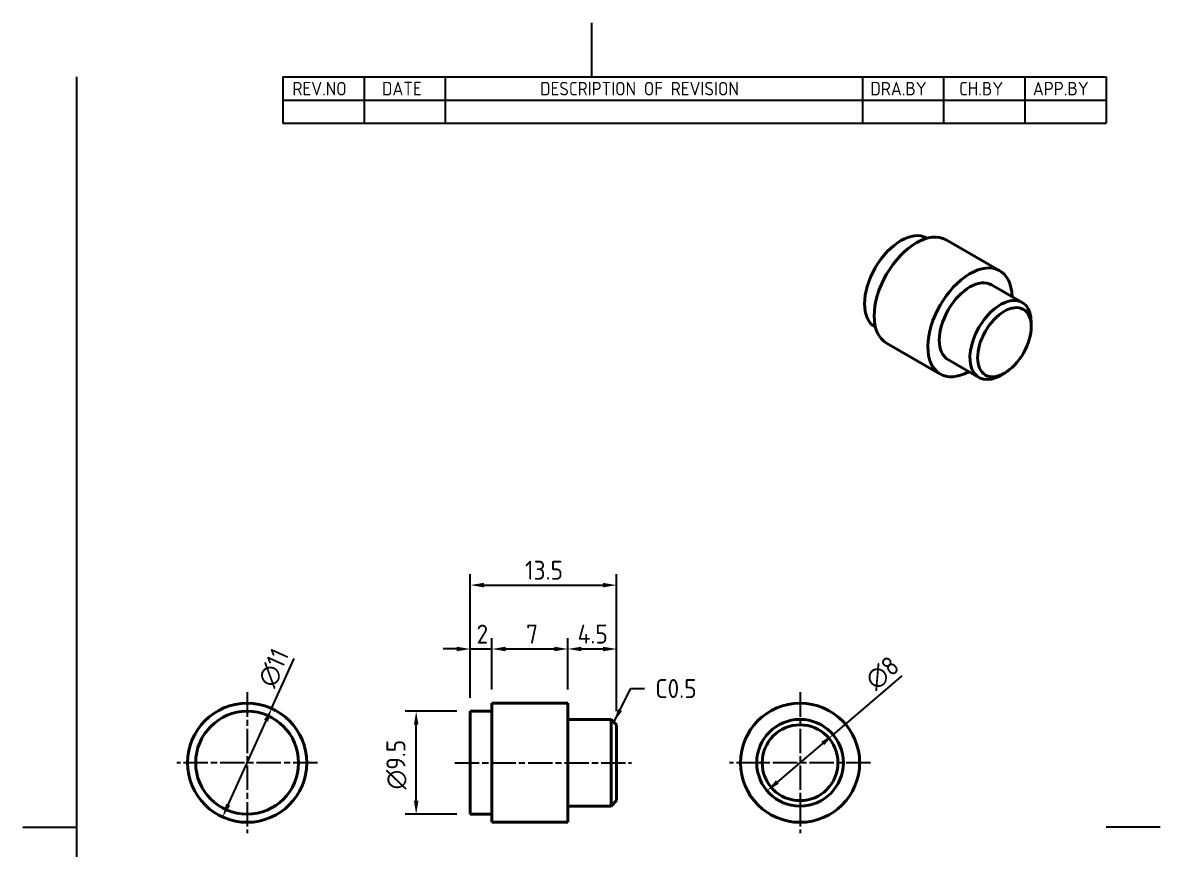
# Model space of a CAD drawing. Header units: millimetres. Extents: x 0 to 105, y 0 to 149.
# Drawn here: x 0 to 105, y 72.2 to 148.5 of the extents above; entities that cross this region are included whole.
import ezdxf

# ---------------------------------------------------------------- set-up
doc = ezdxf.new("R2010")
doc.units = ezdxf.units.MM
doc.header["$LTSCALE"] = 0.5
doc.linetypes.add('CHAIN', pattern=[0.35429999999999995, 0.2362, -0.0295, 0.0591, -0.0295])
doc.layers.get('0').update_dxf_attribs({"color": 3, "lineweight": 25})
for name, color, linetype, lineweight in [('가시적인 것(ISO)', 3, 'Continuous', 40), ('경계(ISO)', 7, 'Continuous', 25), ('기호(ISO)', 5, 'Continuous', 25), ('중심 표식(ISO)', 1, 'Continuous', 25), ('중심선(ISO)', 1, 'Continuous', 25), ('치수(ISO)', 2, 'Continuous', 25)]:
    doc.layers.add(name, color=color, linetype=linetype, lineweight=lineweight)
doc.styles.add('ISO ProportionalPSTEK', font='isocp.shx')
doc.styles.add('치수 텍스트_PSTEK_POSCO', font='isocp.shx')
doc.dimstyles.new('치수_PSTEK_POSCO', dxfattribs={"dimscale": 0.5, "dimtxt": 3.5, "dimasz": 2.5, "dimexe": 2, "dimexo": 2.5, "dimgap": 1, "dimtad": 1, "dimrnd": 1e-08, "dimdsep": 46, "dimtxsty": '치수 텍스트_PSTEK_POSCO', "dimcen": 0.09, "dimdle": 10, "dimclrd": 7, "dimclre": 7, "dimclrt": 2, "dimadec": 1, "dimazin": 2, "dimtfac": 1, "dimtmove": 0, "dimatfit": 3, "dimfxl": 0, "dimtolj": 1, "dimlwd": -1, "dimlwe": -1, "dimarcsym": 0})
doc.dimstyles.new('치수_PSTEK_POSCO$7', dxfattribs={"dimscale": 0.5, "dimtxt": 3.5, "dimasz": 2.5, "dimexe": 2, "dimexo": 2.5, "dimgap": 1, "dimtad": 1, "dimrnd": 1e-08, "dimdsep": 46, "dimtxsty": '치수 텍스트_PSTEK_POSCO', "dimcen": 0.09, "dimdle": 10, "dimclrd": 7, "dimclre": 7, "dimclrt": 2, "dimadec": 1, "dimazin": 2, "dimtfac": 1, "dimtmove": 0, "dimatfit": 3, "dimfxl": 0, "dimtolj": 1, "dimlwd": -1, "dimlwe": -1, "dimarcsym": 0})

# ---------------------------------------------------------------- blocks, each defined once
blk = doc.blocks.new('경계 Default Border')
at = {"layer": '경계(ISO)', "flags": 128}
for points in [[(105, 297.0000076293945), (105, 287.0000076293945)], [(10, 10), (10, 287.0000076293945)], [(0, 148.5000038146973), (10, 148.5000038146973)], [(210, 148.5000038146973), (200, 148.5000038146973)]]:
    blk.add_lwpolyline(points, dxfattribs=at)
blk = doc.blocks.new('리비전 내역')
at = {"layer": '기호(ISO)'}
for p, q in [((48.00000000000001, 287.0000076293945), (200, 287.0000076293945)), ((48.00000000000001, 287.0000076293945), (48.00000000000001, 282.7200076293945)), ((63.00000000000001, 287.0000076293945), (63.00000000000001, 282.7200076293945)), ((78, 287.0000076293945), (78, 282.7200076293945)), ((155, 287.0000076293945), (155, 282.7200076293945)), ((170, 287.0000076293945), (170, 282.7200076293945)), ((185, 287.0000076293945), (185, 282.7200076293945)), ((200, 287.0000076293945), (200, 282.7200076293945)), ((48.00000000000001, 282.7200076293945), (200, 282.7200076293945)), ((48.00000000000001, 282.7200076293945), (48.00000000000001, 278.4400076293945)), ((63.00000000000001, 282.7200076293945), (63.00000000000001, 278.4400076293945)), ((78, 282.7200076293945), (78, 278.4400076293945)), ((155, 282.7200076293945), (155, 278.4400076293945)), ((170, 282.7200076293945), (170, 278.4400076293945)), ((185, 282.7200076293945), (185, 278.4400076293945)), ((200, 282.7200076293945), (200, 278.4400076293945)), ((48.00000000000001, 278.4400076293945), (200, 278.4400076293945))]:
    blk.add_line(p, q, dxfattribs=at)
at = {"layer": '기호(ISO)', "color": 2, "char_height": 2.5, "attachment_point": 7, "style": 'ISO ProportionalPSTEK'}
for s, insert in [('REV.NO', (49.7871163682308, 283.5831900503393)), ('DATE', (66.31423177283666, 283.5831900503393)), ('DESCRIPTION OF REVISION', (95.50702043336295, 283.5831900503393)), ('DRA.BY', (156.4757339553203, 283.5831900503393)), ('CH.BY', (172.8642915086116, 283.5831900503393)), ('APP.BY', (186.4777339604403, 283.5831900503393))]:
    blk.add_mtext(s, dxfattribs=dict(at, insert=insert))
blk = doc.blocks.new('*D23')
at = {"layer": 'Defpoints', "color": 0}
for p in [(36.31505827855663, 84.94282117860163), (41.31505827855661, 84.94282117860163), (41.31505827855661, 75.44282117860163)]:
    blk.add_point(p, dxfattribs=at)
at = {"layer": '치수(ISO)', "color": 7}
for p, q in [((40.06505827855661, 84.94282117860163), (35.31505827855663, 84.94282117860163)), ((36.31505827855662, 76.69282117860163), (36.31505827855663, 83.69282117860163)), ((40.06505827855661, 75.44282117860163), (35.31505827855662, 75.44282117860163))]:
    blk.add_line(p, q, dxfattribs=at)
for points in [[(36.10672494522329, 83.69282117860163), (36.52339161188996, 83.69282117860163), (36.31505827855663, 84.94282117860163)], [(36.10672494522328, 76.69282117860163), (36.52339161188996, 76.69282117860163), (36.31505827855662, 75.44282117860163)]]:
    blk.add_solid(points, dxfattribs=at)
at = {"layer": '치수(ISO)', "color": 2, "insert": (34.49853400200308, 77.73110450951387), "char_height": 1.75, "attachment_point": 4, "rotation": 90, "style": '치수 텍스트_PSTEK_POSCO'}
blk.add_mtext('\\A1;\\fAIGDT|b0|i0;\\H1.7500;\\ln\\fisocp|b0|i0;\\H1.7500;9.5', dxfattribs=at)
blk = doc.blocks.new('*D24')
at = {"layer": 'Defpoints', "color": 0}
for p in [(22.97525432138578, 85.20569875967942), (18.44930321377186, 75.17994359752387)]:
    blk.add_point(p, dxfattribs=at)
at = {"layer": '치수(ISO)', "color": 7}
for p, q in [((22.97525432138578, 85.20569875967942), (25.05307732988125, 89.80843181139628)), ((18.96361583963708, 76.31923395685973), (22.46094169552056, 84.06640840034356))]:
    blk.add_line(p, q, dxfattribs=at)
for points in [[(22.27105996896459, 84.1521271713211), (22.65082342207654, 83.98068962936603), (22.97525432138578, 85.20569875967942)], [(18.7737341130811, 76.40495272783727), (19.15349756619305, 76.2335151858822), (18.44930321377186, 75.17994359752387)]]:
    blk.add_solid(points, dxfattribs=at)
at = {"layer": '치수(ISO)', "color": 2, "insert": (22.44207260232765, 87.36644915120137), "char_height": 1.75, "attachment_point": 4, "rotation": 65.7040395384888, "style": '치수 텍스트_PSTEK_POSCO'}
blk.add_mtext('\\A1;∅11', dxfattribs=at)
blk = doc.blocks.new('*D25')
at = {"layer": 'Defpoints', "color": 0}
for p in [(43.31505827855661, 90.69282117860163), (43.31505827855661, 85.69282117860163), (41.31505827855661, 84.94282117860163)]:
    blk.add_point(p, dxfattribs=at)
at = {"layer": '치수(ISO)', "color": 7}
for p, q in [((41.31505827855661, 86.19282117860163), (41.31505827855661, 91.69282117860163)), ((43.31505827855661, 86.94282117860163), (43.31505827855661, 91.69282117860163)), ((40.06505827855661, 90.69282117860163), (38.81505827855661, 90.69282117860163)), ((41.31505827855661, 90.69282117860163), (43.31505827855661, 90.69282117860163)), ((44.56505827855661, 90.69282117860163), (45.81505827855661, 90.69282117860163))]:
    blk.add_line(p, q, dxfattribs=at)
for points in [[(40.06505827855661, 90.90115451193496), (40.06505827855661, 90.4844878452683), (41.31505827855661, 90.69282117860163)], [(44.56505827855661, 90.90115451193496), (44.56505827855661, 90.4844878452683), (43.31505827855661, 90.69282117860163)]]:
    blk.add_solid(points, dxfattribs=at)
at = {"layer": '치수(ISO)', "color": 2, "insert": (41.89028711713929, 92.06799342269612), "char_height": 1.75, "attachment_point": 4, "style": '치수 텍스트_PSTEK_POSCO'}
blk.add_mtext('\\A1;2', dxfattribs=at)
blk = doc.blocks.new('*D26')
at = {"layer": 'Defpoints', "color": 0}
for p in [(50.31505827855661, 90.69282117860163), (43.31505827855661, 85.69282117860163), (50.31505827855661, 85.69282117860163)]:
    blk.add_point(p, dxfattribs=at)
at = {"layer": '치수(ISO)', "color": 7}
for p, q in [((43.31505827855661, 86.94282117860163), (43.31505827855661, 91.69282117860163)), ((50.31505827855661, 86.94282117860163), (50.31505827855661, 91.69282117860163)), ((44.56505827855661, 90.69282117860163), (49.06505827855661, 90.69282117860163))]:
    blk.add_line(p, q, dxfattribs=at)
for points in [[(44.56505827855661, 90.90115451193496), (44.56505827855661, 90.4844878452683), (43.31505827855661, 90.69282117860163)], [(49.06505827855661, 90.90115451193496), (49.06505827855661, 90.4844878452683), (50.31505827855661, 90.69282117860163)]]:
    blk.add_solid(points, dxfattribs=at)
at = {"layer": '치수(ISO)', "color": 2, "insert": (46.4650582785566, 92.06782117860163), "char_height": 1.75, "attachment_point": 4, "style": '치수 텍스트_PSTEK_POSCO'}
blk.add_mtext('\\A1;7', dxfattribs=at)
blk = doc.blocks.new('*D27')
at = {"layer": 'Defpoints', "color": 0}
for p in [(54.81505827855661, 90.69282117860163), (50.31505827855661, 85.69282117860163), (54.81505827855661, 83.69282117860163)]:
    blk.add_point(p, dxfattribs=at)
at = {"layer": '치수(ISO)', "color": 7}
for p, q in [((50.31505827855661, 86.94282117860163), (50.31505827855661, 91.69282117860163)), ((54.81505827855661, 84.94282117860163), (54.81505827855661, 91.69282117860163)), ((51.56505827855661, 90.69282117860163), (53.56505827855661, 90.69282117860163))]:
    blk.add_line(p, q, dxfattribs=at)
for points in [[(51.56505827855661, 90.90115451193496), (51.56505827855661, 90.4844878452683), (50.31505827855661, 90.69282117860163)], [(53.56505827855661, 90.90115451193496), (53.56505827855661, 90.4844878452683), (54.81505827855661, 90.69282117860163)]]:
    blk.add_solid(points, dxfattribs=at)
at = {"layer": '치수(ISO)', "color": 2, "insert": (51.21631459184896, 92.06782117860163), "char_height": 1.75, "attachment_point": 4, "style": '치수 텍스트_PSTEK_POSCO'}
blk.add_mtext('\\A1;4.5', dxfattribs=at)
blk = doc.blocks.new('*D28')
at = {"layer": 'Defpoints', "color": 0}
for p in [(74.79845941225292, 82.78455183266065), (68.70487845625973, 77.6010905245426)]:
    blk.add_point(p, dxfattribs=at)
at = {"layer": '치수(ISO)', "color": 7}
for p, q in [((74.79845941225292, 82.78455183266065), (81.18028012069969, 88.2132022365)), ((69.65700048063367, 78.41100635393605), (73.84633738787899, 81.9746360032672))]:
    blk.add_line(p, q, dxfattribs=at)
for points in [[(73.7113514163134, 82.13332300732952), (73.98132335944456, 81.81594899920488), (74.79845941225292, 82.78455183266065)], [(69.5220145090681, 78.56969335799837), (69.79198645219924, 78.25231934987373), (68.70487845625973, 77.6010905245426)]]:
    blk.add_solid(points, dxfattribs=at)
at = {"layer": '치수(ISO)', "color": 2, "insert": (78.17566181425674, 87.4625233220579), "char_height": 1.75, "attachment_point": 4, "rotation": 40.38591430120077, "style": '치수 텍스트_PSTEK_POSCO'}
blk.add_mtext('\\A1;∅8', dxfattribs=at)
blk = doc.blocks.new('*D29')
at = {"layer": 'Defpoints', "color": 0}
for p in [(54.81505827855661, 96.58848931454826), (41.31505827855661, 84.94282117860163), (54.81505827855661, 83.69282117860163)]:
    blk.add_point(p, dxfattribs=at)
at = {"layer": '치수(ISO)', "color": 7}
for p, q in [((41.31505827855661, 86.19282117860163), (41.31505827855661, 97.58848931454826)), ((54.81505827855661, 84.94282117860163), (54.81505827855661, 97.58848931454826)), ((42.56505827855661, 96.58848931454826), (53.56505827855661, 96.58848931454826))]:
    blk.add_line(p, q, dxfattribs=at)
for points in [[(42.56505827855661, 96.79682264788158), (42.56505827855661, 96.38015598121493), (41.31505827855661, 96.58848931454826)], [(53.56505827855661, 96.79682264788158), (53.56505827855661, 96.38015598121493), (54.81505827855661, 96.58848931454826)]]:
    blk.add_solid(points, dxfattribs=at)
at = {"layer": '치수(ISO)', "color": 2, "insert": (46.36631459184896, 97.96348931454826), "char_height": 1.75, "attachment_point": 4, "style": '치수 텍스트_PSTEK_POSCO'}
blk.add_mtext('\\A1;13.5', dxfattribs=at)

msp = doc.modelspace()

# ---------------------------------------------------------------- linework, layer by layer
at = {"layer": '가시적인 것(ISO)'}
for p, q in [((83.46658162773473, 128.6095930377573), (83.4413632680969, 128.6241153252344)), ((85.22985098915832, 128.4596614747588), (90.17959845746489, 125.6092914782129)), ((89.43105014008863, 124.3094163239949), (92.25947726483524, 122.6806334688258)), ((93.09177554324437, 120.4358868656227), (93.09177554324428, 120.8430825794152)), ((78.725775617685, 120.3770503943769), (78.70055725804716, 120.391572681854)), ((79.74049666173232, 118.9272436771605), (84.69024413003888, 116.0768736806146)), ((85.43879244741517, 117.3767488348325), (88.26721957216178, 115.7479659796634)), ((90.62647315360277, 116.1548201000709), (90.27428709793958, 115.950434847356)), ((43.31505827855661, 85.69282117860163), (43.31505827855661, 74.69282117860163)), ((43.31505827855661, 85.69282117860163), (50.31505827855661, 85.69282117860163)), ((50.31505827855661, 74.69282117860163), (50.31505827855661, 85.69282117860163)), ((41.31505827855661, 84.94282117860163), (41.31505827855661, 75.44282117860163)), ((43.31505827855661, 84.94282117860163), (41.31505827855661, 84.94282117860163)), ((50.31505827855661, 84.19282117860163), (54.31505827855661, 84.19282117860163)), ((54.31505827855661, 76.19282117860163), (54.31505827855661, 84.19282117860163)), ((54.81505827855662, 83.69282117860163), (54.31505827855661, 84.19282117860163)), ((54.81505827855662, 83.69282117860163), (54.81505827855662, 76.69282117860162)), ((54.81505827855662, 76.69282117860163), (54.31505827855661, 76.19282117860163)), ((50.31505827855661, 76.19282117860163), (54.31505827855661, 76.19282117860163)), ((43.31505827855661, 75.44282117860163), (41.31505827855661, 75.44282117860163)), ((43.31505827855661, 74.69282117860163), (50.31505827855661, 74.69282117860163))]:
    msp.add_line(p, q, dxfattribs=at)
for centre, radius in [((20.71227876757882, 80.19282117860163), 5.5), ((71.7516689342551, 80.19282117860163), 5.5), ((20.71227876757823, 80.19282117860163), 4.75), ((71.75166893425627, 80.19282117860163), 4.000000000000002), ((71.75166893425643, 80.19282117860163), 3.500000000000001)]:
    msp.add_circle(centre, radius, dxfattribs=at)
for centre, major_axis, start_param, end_param in [((81.07096026307202, 124.5078440035442), (-2.370403005024865, -4.116271321690189), 3.141592653589788, 6.283185307179581), ((82.48517382544533, 123.6934525759596), (-2.744677163713004, -4.766208898799166), 3.141592674663217, 6.283185307179585), ((87.4349212937519, 120.8430825794137), (2.744677163713003, 4.766208898799166), 5.52672892251122, 10.18123434543775), ((87.4349212937519, 120.8430825794137), (-1.996128846336731, -3.466333744581213), 3.141592653589795, 6.283185307179588), ((90.26334841849851, 119.2142997242446), (1.996128846336729, 3.466333744581212), 5.495853435359408, 10.21210983258956)]:
    msp.add_ellipse(centre, major_axis=major_axis, ratio=0.5780931159156389, start_param=start_param, end_param=end_param, dxfattribs=at)
msp.add_ellipse((90.61690180909183, 119.0107018673485), major_axis=(1.746612740544639, 3.03304202650856), ratio=0.578093115915639, dxfattribs=at)
at = {"layer": '중심 표식(ISO)', "linetype": 'CHAIN', "ltscale": 19.05165100097656}
for p, q in [((20.71227876757882, 86.69282117860163), (20.71227876757882, 73.69282117860163)), ((71.7516689342551, 86.69282117860163), (71.7516689342551, 73.69282117860163)), ((27.21227876757882, 80.19282117860163), (14.21227876757882, 80.19282117860163)), ((78.2516689342551, 80.19282117860163), (65.2516689342551, 80.19282117860163))]:
    msp.add_line(p, q, dxfattribs=at)
at = {"layer": '중심선(ISO)', "linetype": 'CHAIN', "ltscale": 19.05165100097656}
msp.add_line((39.88995777401373, 80.19282117860163), (56.18029324775962, 80.19282117860163), dxfattribs=at)

# ---------------------------------------------------------------- block references
at = {"xscale": 0.5, "yscale": 0.5, "zscale": 0.5}
msp.add_blockref('경계 Default Border', (0, 0), dxfattribs=at)
at = {"layer": '기호(ISO)', "xscale": 0.5, "yscale": 0.5, "zscale": 0.5}
msp.add_blockref('리비전 내역', (0, 0), dxfattribs=at)

# ---------------------------------------------------------------- texts
at = {"layer": '기호(ISO)', "color": 2, "insert": (58.38954285190071, 87.04224936332383), "char_height": 1.749999970197678, "attachment_point": 4, "style": '치수 텍스트_PSTEK_POSCO'}
msp.add_mtext('{C0.5}', dxfattribs=at)

# ---------------------------------------------------------------- dimensions: what is measured, and where the dimension line sits
at = {"layer": '치수(ISO)', "color": 7}
for base, p2, override, picture, middle in [((54.81505827855661, 96.58848931454826), (54.81505827855661, 83.69282117860163), {"dimdec": 2, "dimtp": 0, "dimtm": -0, "dimtdec": 2, "dimtofl": 0, "dimatfit": 1}, '*D29', (48.06505827855661, 96.58848931454826)), ((43.31505827855661, 90.69282117860163), (43.31505827855661, 85.69282117860163), {"dimdec": 2, "dimtp": 0, "dimtm": -0, "dimtdec": 2, "dimtofl": 1, "dimatfit": 1}, '*D25', (42.31505827855661, 90.69282117860163))]:
    dim = msp.add_linear_dim(base=base, p1=(41.31505827855661, 84.94282117860163), p2=p2, dimstyle='치수_PSTEK_POSCO', override=override, dxfattribs=at)
    dim.commit()
    dim.dimension.update_dxf_attribs({"geometry": picture, "text_midpoint": middle, "dimtype": 160})
for p1, p2, picture, middle in [((18.44930321377186, 75.17994359752387), (22.97525432138578, 85.20569875967942), '*D24', (24.27132213856613, 88.07671046520579)), ((68.70487845625973, 77.6010905245426), (74.79845941225292, 82.78455183266065), '*D28', (79.93300026876982, 87.1522124999946))]:
    dim = msp.add_diameter_dim_2p(p1=p1, p2=p2, dimstyle='치수_PSTEK_POSCO', override={"dimdec": 2, "dimlfac": 1, "dimtp": 0, "dimtm": -0, "dimtdec": 2, "dimatfit": 2}, dxfattribs=at)
    dim.commit()
    dim.dimension.update_dxf_attribs({"geometry": picture, "text_midpoint": middle, "dimtype": 163})
for base, p1, p2, picture, middle in [((50.31505827855661, 90.69282117860163), (43.31505827855661, 85.69282117860163), (50.31505827855661, 85.69282117860163), '*D26', (46.81505827855661, 90.69282117860163)), ((54.81505827855661, 90.69282117860163), (50.31505827855661, 85.69282117860163), (54.81505827855661, 83.69282117860163), '*D27', (52.56505827855661, 90.69282117860163))]:
    dim = msp.add_linear_dim(base=base, p1=p1, p2=p2, angle=180, dimstyle='치수_PSTEK_POSCO', override={"dimdec": 2, "dimtp": 0, "dimtm": -0, "dimtdec": 2, "dimtofl": 0, "dimatfit": 1}, dxfattribs=at)
    dim.commit()
    dim.dimension.update_dxf_attribs({"geometry": picture, "text_midpoint": middle, "dimtype": 160})
dim = msp.add_linear_dim(base=(36.31505827855663, 84.94282117860163), p1=(41.31505827855661, 75.44282117860163), p2=(41.31505827855661, 84.94282117860163), angle=90, text='\\fAIGDT|b0|i0;\\H1.7500;\\ln\\fisocp|b0|i0;\\H1.7500;<>', dimstyle='치수_PSTEK_POSCO', override={"dimdec": 2, "dimtp": 0, "dimtm": -0, "dimtdec": 2, "dimtofl": 0, "dimatfit": 1}, dxfattribs=at)
dim.commit()
dim.dimension.update_dxf_attribs({"geometry": '*D23', "text_midpoint": (36.31505827855661, 80.19282117860163), "dimtype": 160})

# ---------------------------------------------------------------- leaders
at = {"layer": '기호(ISO)', "color": 7, "annotation_type": 0, "has_hookline": 1, "hookline_direction": 0, "text_width": 3.829035603299407}
msp.add_leader([(54.56505827855661, 83.94282117860163), (56.13954285190071, 87.04224936332383), (57.38954285190071, 87.04224936332383)], dimstyle='치수_PSTEK_POSCO$7', override={"dimtad": 0}, dxfattribs=at)

doc.saveas('drawing.dxf')
